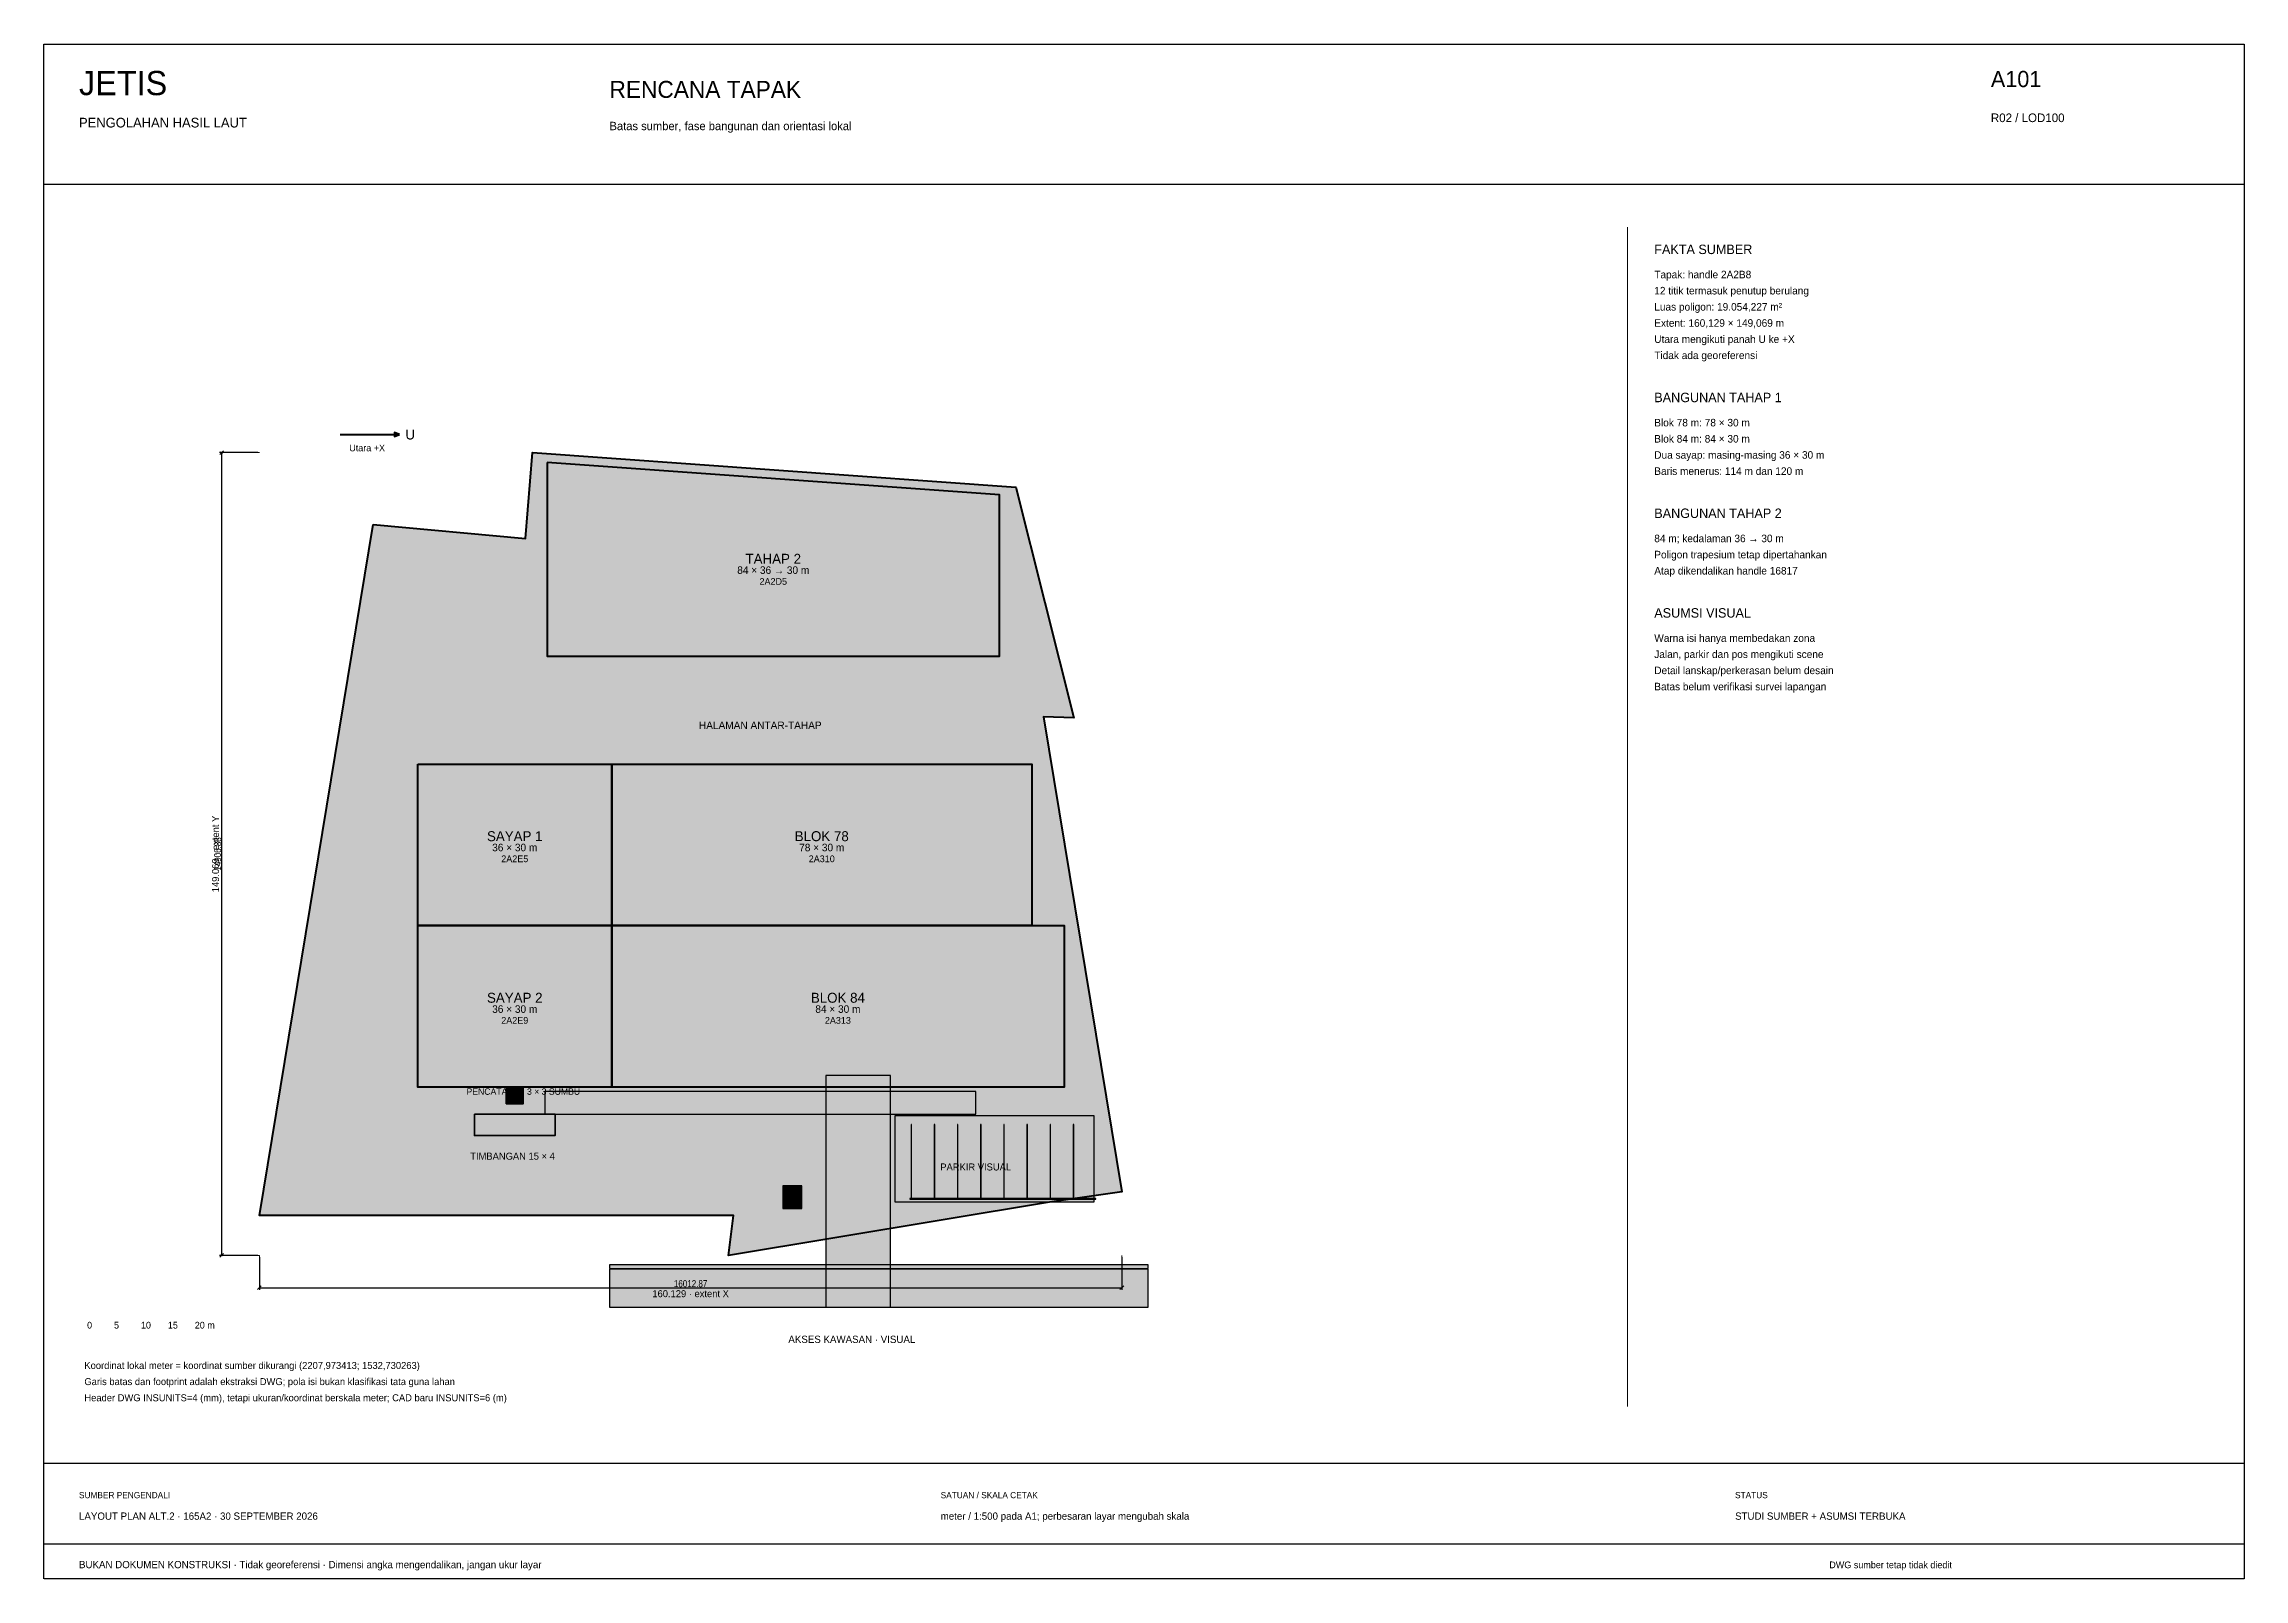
# Model space of a CAD drawing. Header units: metres. Extents: x -40 to 12011, y -1317 to 9636.
# Drawn here: x -40 to 368.5, y -67.5 to 217.5 of the extents above; entities that cross this region are included whole.
import ezdxf
from ezdxf.enums import TextEntityAlignment as Align

# ---------------------------------------------------------------- set-up
doc = ezdxf.new("R2010")
doc.units = ezdxf.units.M
for name, color, linetype, lineweight in [('ASSUMED_ACCESS', 30, 'Continuous', 25), ('AUXILIARY', 4, 'Continuous', 35), ('DIMENSION', 8, 'Continuous', 18), ('GRID', 8, 'Continuous', 13), ('HATCH', 8, 'Continuous', 13), ('NOTE', 7, 'Continuous', 15), ('SOURCE_FOOTPRINT', 7, 'Continuous', 50), ('SOURCE_SITE', 96, 'Continuous', 60), ('TITLE', 7, 'Continuous', 30)]:
    doc.layers.add(name, color=color, linetype=linetype, lineweight=lineweight)
doc.styles.add('OpenSansCondensed-Light', font='OpenSansCondensed-Light.ttf')
doc.dimstyles.new('EZDXF', dxfattribs={"dimtxt": 0.25, "dimasz": 0.175, "dimexe": 0.375, "dimexo": 0.125, "dimgap": 0.1, "dimtad": 1, "dimlfac": 100, "dimzin": 12, "dimdsep": 46, "dimtxsty": 'OpenSansCondensed-Light', "dimblk": 'ARCHTICK', "dimcen": 2.5, "dimazin": 3, "dimtfac": 0.5, "dimtmove": 2, "dimatfit": 3})

# ---------------------------------------------------------------- blocks, each defined once
blk = doc.blocks.new('_ARCHTICK')
at = {"color": 0, "linetype": 'ByBlock', "const_width": 0.15}
blk.add_lwpolyline([(-0.5, -0.5), (0.5, 0.5)], dxfattribs=at)

msp = doc.modelspace()

# ---------------------------------------------------------------- hatches: boundary and pattern name
at = {"layer": 'HATCH'}
for color, points in [(7, [(26, 145), (25.07894, 145.38942), (25.07894, 144.61058)]), (254, [(21.13699, 128.27014), (49.42011, 125.69621), (50.70365, 141.64464), (140.4752, 135.23611), (151.24066, 92.36718), (145.61353, 92.60153), (160.12874, 4.38777), (146.72244, 2.45422), (87.07755, -7.42419), (88, 0), (0, 0), (21.13699, 128.27014)]), (254, [(53.41153, 139.81726), (53.41153, 103.81726), (137.41153, 103.81726), (137.41153, 133.81726)]), (254, [(29.41153, 83.81726), (65.41153, 83.81726), (65.41153, 53.81726), (29.41153, 53.81726)]), (254, [(65.41153, 83.81726), (143.41153, 83.81726), (143.41153, 53.81726), (65.41153, 53.81726)]), (254, [(29.41153, 53.81726), (65.41153, 53.81726), (65.41153, 23.81726), (29.41153, 23.81726)]), (254, [(65.41153, 53.81726), (149.41153, 53.81726), (149.41153, 23.81726), (65.41153, 23.81726)]), (254, [(105.2, -17), (117.2, -17), (117.2, 26), (105.2, 26)]), (7, [(45.83653, 20.74226), (48.98653, 20.74226), (48.98653, 23.89226), (45.83653, 23.89226)]), (254, [(53, 18.8), (133, 18.8), (133, 23), (53, 23)]), (254, [(39.91153, 18.81726), (39.91153, 14.81726), (54.91153, 14.81726), (54.91153, 18.81726)]), (254, [(118, 2.5), (155, 2.5), (155, 18.5), (118, 18.5)]), (7, [(121, 3.2), (121.1, 3.2), (121.1, 16.9), (121, 16.9)]), (7, [(125.3, 3.2), (125.4, 3.2), (125.4, 16.9), (125.3, 16.9)]), (7, [(129.6, 3.2), (129.7, 3.2), (129.7, 16.9), (129.6, 16.9)]), (7, [(133.9, 3.2), (134, 3.2), (134, 16.9), (133.9, 16.9)]), (7, [(138.2, 3.2), (138.3, 3.2), (138.3, 16.9), (138.2, 16.9)]), (7, [(142.5, 3.2), (142.6, 3.2), (142.6, 16.9), (142.5, 16.9)]), (7, [(146.8, 3.2), (146.9, 3.2), (146.9, 16.9), (146.8, 16.9)]), (7, [(151.1, 3.2), (151.2, 3.2), (151.2, 16.9), (151.1, 16.9)]), (7, [(97.2, 1.3), (100.7, 1.3), (100.7, 5.5), (97.2, 5.5)]), (7, [(97.2, 1.3), (100.7, 1.3), (100.7, 5.5), (97.2, 5.5)]), (7, [(120.8, 3), (155.3, 3), (155.3, 3.12), (120.8, 3.12)]), (254, [(65, -9.82), (165, -9.82), (165, -9.17), (65, -9.17)]), (254, [(65, -17), (165, -17), (165, -10), (65, -10)])]:
    msp.add_hatch(color=color, dxfattribs=at).paths.add_polyline_path(points)

# ---------------------------------------------------------------- linework, layer by layer
at = {"layer": 'ASSUMED_ACCESS', "linetype": 'Continuous'}
for points in [[(105.2, -17), (117.2, -17), (117.2, 26), (105.2, 26)], [(53, 18.8), (133, 18.8), (133, 23), (53, 23)], [(118, 2.5), (155, 2.5), (155, 18.5), (118, 18.5)], [(121, 3.2), (121.1, 3.2), (121.1, 16.9), (121, 16.9)], [(125.3, 3.2), (125.4, 3.2), (125.4, 16.9), (125.3, 16.9)], [(129.6, 3.2), (129.7, 3.2), (129.7, 16.9), (129.6, 16.9)], [(133.9, 3.2), (134, 3.2), (134, 16.9), (133.9, 16.9)], [(138.2, 3.2), (138.3, 3.2), (138.3, 16.9), (138.2, 16.9)], [(142.5, 3.2), (142.6, 3.2), (142.6, 16.9), (142.5, 16.9)], [(146.8, 3.2), (146.9, 3.2), (146.9, 16.9), (146.8, 16.9)], [(151.1, 3.2), (151.2, 3.2), (151.2, 16.9), (151.1, 16.9)], [(97.2, 1.3), (100.7, 1.3), (100.7, 5.5), (97.2, 5.5)], [(97.2, 1.3), (100.7, 1.3), (100.7, 5.5), (97.2, 5.5)], [(120.8, 3), (155.3, 3), (155.3, 3.12), (120.8, 3.12)], [(65, -9.82), (165, -9.82), (165, -9.17), (65, -9.17)], [(65, -17), (165, -17), (165, -10), (65, -10)]]:
    msp.add_lwpolyline(points, close=True, dxfattribs=at)
at = {"layer": 'AUXILIARY', "linetype": 'Continuous'}
for points in [[(45.83653, 20.74226), (48.98653, 20.74226), (48.98653, 23.89226), (45.83653, 23.89226)], [(39.91153, 18.81726), (39.91153, 14.81726), (54.91153, 14.81726), (54.91153, 18.81726)]]:
    msp.add_lwpolyline(points, close=True, dxfattribs=at)
at = {"layer": 'DIMENSION', "linetype": 'Continuous'}
for p, q in [((-7.35, 141.29464), (-6.65, 141.99464)), ((0, 141.64464), (-7, 141.64464)), ((-7, -7.42419), (-7, 141.64464)), ((-7.35, -7.77419), (-6.65, -7.07419)), ((0, -7.42419), (-7, -7.42419)), ((0, -7.42419), (0, -13.42419)), ((160.12874, -7.42419), (160.12874, -13.42419)), ((-0.35, -13.77419), (0.35, -13.07419)), ((0, -13.42419), (160.12874, -13.42419)), ((159.77874, -13.77419), (160.47874, -13.07419))]:
    msp.add_line(p, q, dxfattribs=at)
at = {"layer": 'GRID'}
msp.add_line((254, 183.5), (254, -35.5), dxfattribs=at)
at = {"layer": 'SOURCE_FOOTPRINT', "linetype": 'Continuous'}
for points in [[(53.41153, 139.81726), (53.41153, 103.81726), (137.41153, 103.81726), (137.41153, 133.81726)], [(29.41153, 83.81726), (65.41153, 83.81726), (65.41153, 53.81726), (29.41153, 53.81726)], [(65.41153, 83.81726), (143.41153, 83.81726), (143.41153, 53.81726), (65.41153, 53.81726)], [(29.41153, 53.81726), (65.41153, 53.81726), (65.41153, 23.81726), (29.41153, 23.81726)], [(65.41153, 53.81726), (149.41153, 53.81726), (149.41153, 23.81726), (65.41153, 23.81726)]]:
    msp.add_lwpolyline(points, close=True, dxfattribs=at)
at = {"layer": 'SOURCE_SITE', "linetype": 'Continuous'}
msp.add_line((15, 145), (26, 145), dxfattribs=at)
for points in [[(26, 145), (25.07894, 145.38942), (25.07894, 144.61058)], [(21.13699, 128.27014), (49.42011, 125.69621), (50.70365, 141.64464), (140.4752, 135.23611), (151.24066, 92.36718), (145.61353, 92.60153), (160.12874, 4.38777), (146.72244, 2.45422), (87.07755, -7.42419), (88, 0), (0, 0), (21.13699, 128.27014)]]:
    msp.add_lwpolyline(points, close=True, dxfattribs=at)
at = {"layer": 'TITLE'}
for p, q in [((-40, 217.5), (368.5, 217.5)), ((-40, -67.5), (-40, 217.5)), ((368.5, 217.5), (368.5, -67.5)), ((-40, 191.5), (368.5, 191.5)), ((-40, -46), (368.5, -46)), ((-40, -61), (368.5, -61)), ((368.5, -67.5), (-40, -67.5))]:
    msp.add_line(p, q, dxfattribs=at)

# ---------------------------------------------------------------- texts
at = {"layer": 'ASSUMED_ACCESS'}
for s, height, p in [('PARKIR VISUAL', 1.3, (133, 9)), ('AKSES KAWASAN · VISUAL', 1.35, (110, -23))]:
    msp.add_text(s, height=height, dxfattribs=at).set_placement(p, align=Align.MIDDLE_CENTER)
at = {"layer": 'AUXILIARY'}
for s, height, p in [('PENCATATAN 3 × 3 SUMBU', 1.2, (49, 23)), ('TIMBANGAN 15 × 4', 1.3, (47, 11))]:
    msp.add_text(s, height=height, dxfattribs=at).set_placement(p, align=Align.MIDDLE_CENTER)
at = {"layer": 'DIMENSION'}
msp.add_text('149.069 · extent Y', height=1.3, rotation=90, dxfattribs=at).set_placement((-8.15, 67.11022), align=Align.MIDDLE_CENTER)
msp.add_text('160.129 · extent X', height=1.3, dxfattribs=at).set_placement((80.06437, -14.52419), align=Align.MIDDLE_CENTER)
at = {"layer": 'NOTE'}
for s, height, p in [('84 × 36 → 30 m', 1.4, (95.41153, 119.81726)), ('2A2D5', 1.25, (95.41153, 117.71726)), ('HALAMAN ANTAR-TAHAP', 1.4, (93, 91)), ('36 × 30 m', 1.4, (47.41153, 68.31726)), ('2A2E5', 1.25, (47.41153, 66.21726)), ('78 × 30 m', 1.4, (104.41153, 68.31726)), ('2A310', 1.25, (104.41153, 66.21726)), ('36 × 30 m', 1.4, (47.41153, 38.31726)), ('2A2E9', 1.25, (47.41153, 36.21726)), ('84 × 30 m', 1.4, (107.41153, 38.31726)), ('2A313', 1.25, (107.41153, 36.21726))]:
    msp.add_text(s, height=height, dxfattribs=at).set_placement(p, align=Align.MIDDLE_CENTER)
at = {"layer": 'SOURCE_SITE'}
for s, height, p in [('Utara +X', 1.25, (20, 142.5)), ('U', 1.85, (28, 145))]:
    msp.add_text(s, height=height, dxfattribs=at).set_placement(p, align=Align.MIDDLE_CENTER)
at = {"layer": 'TITLE'}
for s, height, p in [('JETIS', 4.5, (-33.5, 208)), ('A101', 3, (321.5, 209.5)), ('RENCANA TAPAK', 3.15, (65, 207.5)), ('R02 / LOD100', 1.6, (321.5, 203)), ('PENGOLAHAN HASIL LAUT', 1.8, (-33.5, 202)), ('Batas sumber, fase bangunan dan orientasi lokal', 1.55, (65, 201.5)), ('FAKTA SUMBER', 1.75, (259, 178.5)), ('Tapak: handle 2A2B8', 1.4, (259, 174)), ('12 titik termasuk penutup berulang', 1.4, (259, 171)), ('Luas poligon: 19.054,227 m²', 1.4, (259, 168)), ('Utara mengikuti panah U ke +X', 1.4, (259, 162)), ('Extent: 160,129 × 149,069 m', 1.4, (259, 165)), ('Tidak ada georeferensi', 1.4, (259, 159)), ('BANGUNAN TAHAP 1', 1.75, (259, 151)), ('Blok 78 m: 78 × 30 m', 1.4, (259, 146.5)), ('Blok 84 m: 84 × 30 m', 1.4, (259, 143.5)), ('Dua sayap: masing-masing 36 × 30 m', 1.4, (259, 140.5)), ('Baris menerus: 114 m dan 120 m', 1.4, (259, 137.5)), ('BANGUNAN TAHAP 2', 1.75, (259, 129.5)), ('84 m; kedalaman 36 → 30 m', 1.4, (259, 125)), ('Poligon trapesium tetap dipertahankan', 1.4, (259, 122)), ('Atap dikendalikan handle 16817', 1.4, (259, 119)), ('ASUMSI VISUAL', 1.75, (259, 111)), ('Warna isi hanya membedakan zona', 1.4, (259, 106.5)), ('Jalan, parkir dan pos mengikuti scene', 1.4, (259, 103.5)), ('Detail lanskap/perkerasan belum desain', 1.4, (259, 100.5)), ('Batas belum verifikasi survei lapangan', 1.4, (259, 97.5)), ('0', 1.25, (-32, -21)), ('5', 1.25, (-27, -21)), ('10', 1.25, (-22, -21)), ('15', 1.25, (-17, -21)), ('20 m', 1.25, (-12, -21)), ('Koordinat lokal meter = koordinat sumber dikurangi (2207,973413; 1532,730263)', 1.3, (-32.5, -28.5)), ('Garis batas dan footprint adalah ekstraksi DWG; pola isi bukan klasifikasi tata guna lahan', 1.3, (-32.5, -31.5)), ('Header DWG INSUNITS=4 (mm), tetapi ukuran/koordinat berskala meter; CAD baru INSUNITS=6 (m)', 1.3, (-32.5, -34.5)), ('SUMBER PENGENDALI', 1.15, (-33.5, -52.5)), ('SATUAN / SKALA CETAK', 1.15, (126.5, -52.5)), ('STATUS', 1.15, (274, -52.5)), ('LAYOUT PLAN ALT.2 · 165A2 · 30 SEPTEMBER 2026', 1.35, (-33.5, -56.5)), ('meter / 1:500 pada A1; perbesaran layar mengubah skala', 1.35, (126.5, -56.5)), ('STUDI SUMBER + ASUMSI TERBUKA', 1.35, (274, -56.5)), ('BUKAN DOKUMEN KONSTRUKSI · Tidak georeferensi · Dimensi angka mengendalikan, jangan ukur layar', 1.35, (-33.5, -65.5)), ('DWG sumber tetap tidak diedit', 1.25, (291.5, -65.5))]:
    msp.add_text(s, height=height, dxfattribs=at).set_placement(p)
for s, p in [('TAHAP 2', (95.41153, 121.91726)), ('SAYAP 1', (47.41153, 70.41726)), ('BLOK 78', (104.41153, 70.41726)), ('SAYAP 2', (47.41153, 40.41726)), ('BLOK 84', (107.41153, 40.41726))]:
    msp.add_text(s, height=1.85, dxfattribs=at).set_placement(p, align=Align.MIDDLE_CENTER)

# ---------------------------------------------------------------- dimensions: what is measured, and where the dimension line sits
at = {"layer": 'DIMENSION'}
msp.add_linear_dim(base=(-7, -7.42419), p1=(0, -7.42419), p2=(0, 141.64464), angle=90, dimstyle='EZDXF', override={"dimtxt": 1.3, "dimasz": 0.4, "dimexe": 0.4, "dimexo": 0.3, "dimtad": 1, "dimdec": 2, "dimclrd": 8, "dimclre": 8, "dimclrt": 8}, dxfattribs=at).render()
msp.add_linear_dim(base=(0, -13.42419), p1=(0, -7.42419), p2=(160.12874, -7.42419), dimstyle='EZDXF', override={"dimtxt": 1.3, "dimasz": 0.4, "dimexe": 0.4, "dimexo": 0.3, "dimtad": 1, "dimdec": 2, "dimclrd": 8, "dimclre": 8, "dimclrt": 8}, dxfattribs=at).render()

doc.saveas('drawing.dxf')
